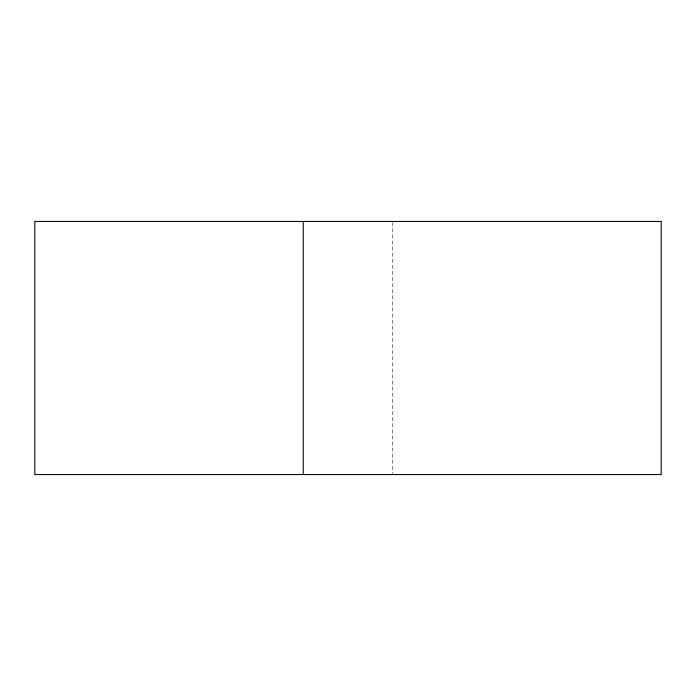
<?xml version="1.0" encoding="UTF-8"?>
<svg xmlns="http://www.w3.org/2000/svg" width="696" height="696" viewBox="0 0 696 696"><rect width="100%" height="100%" fill="white"/><g stroke="black" fill="none" stroke-linecap="round" stroke-linejoin="round"><path stroke-width="0.52" stroke-dasharray="3.48 2.61" d="M392.744 222.537L392.744 473.463"/><path stroke-width="1.04" d="M303.256 221.45L303.256 474.55M661.2 221.45L34.8 221.45L34.8 474.55L661.2 474.55L661.2 221.45"/></g></svg>
